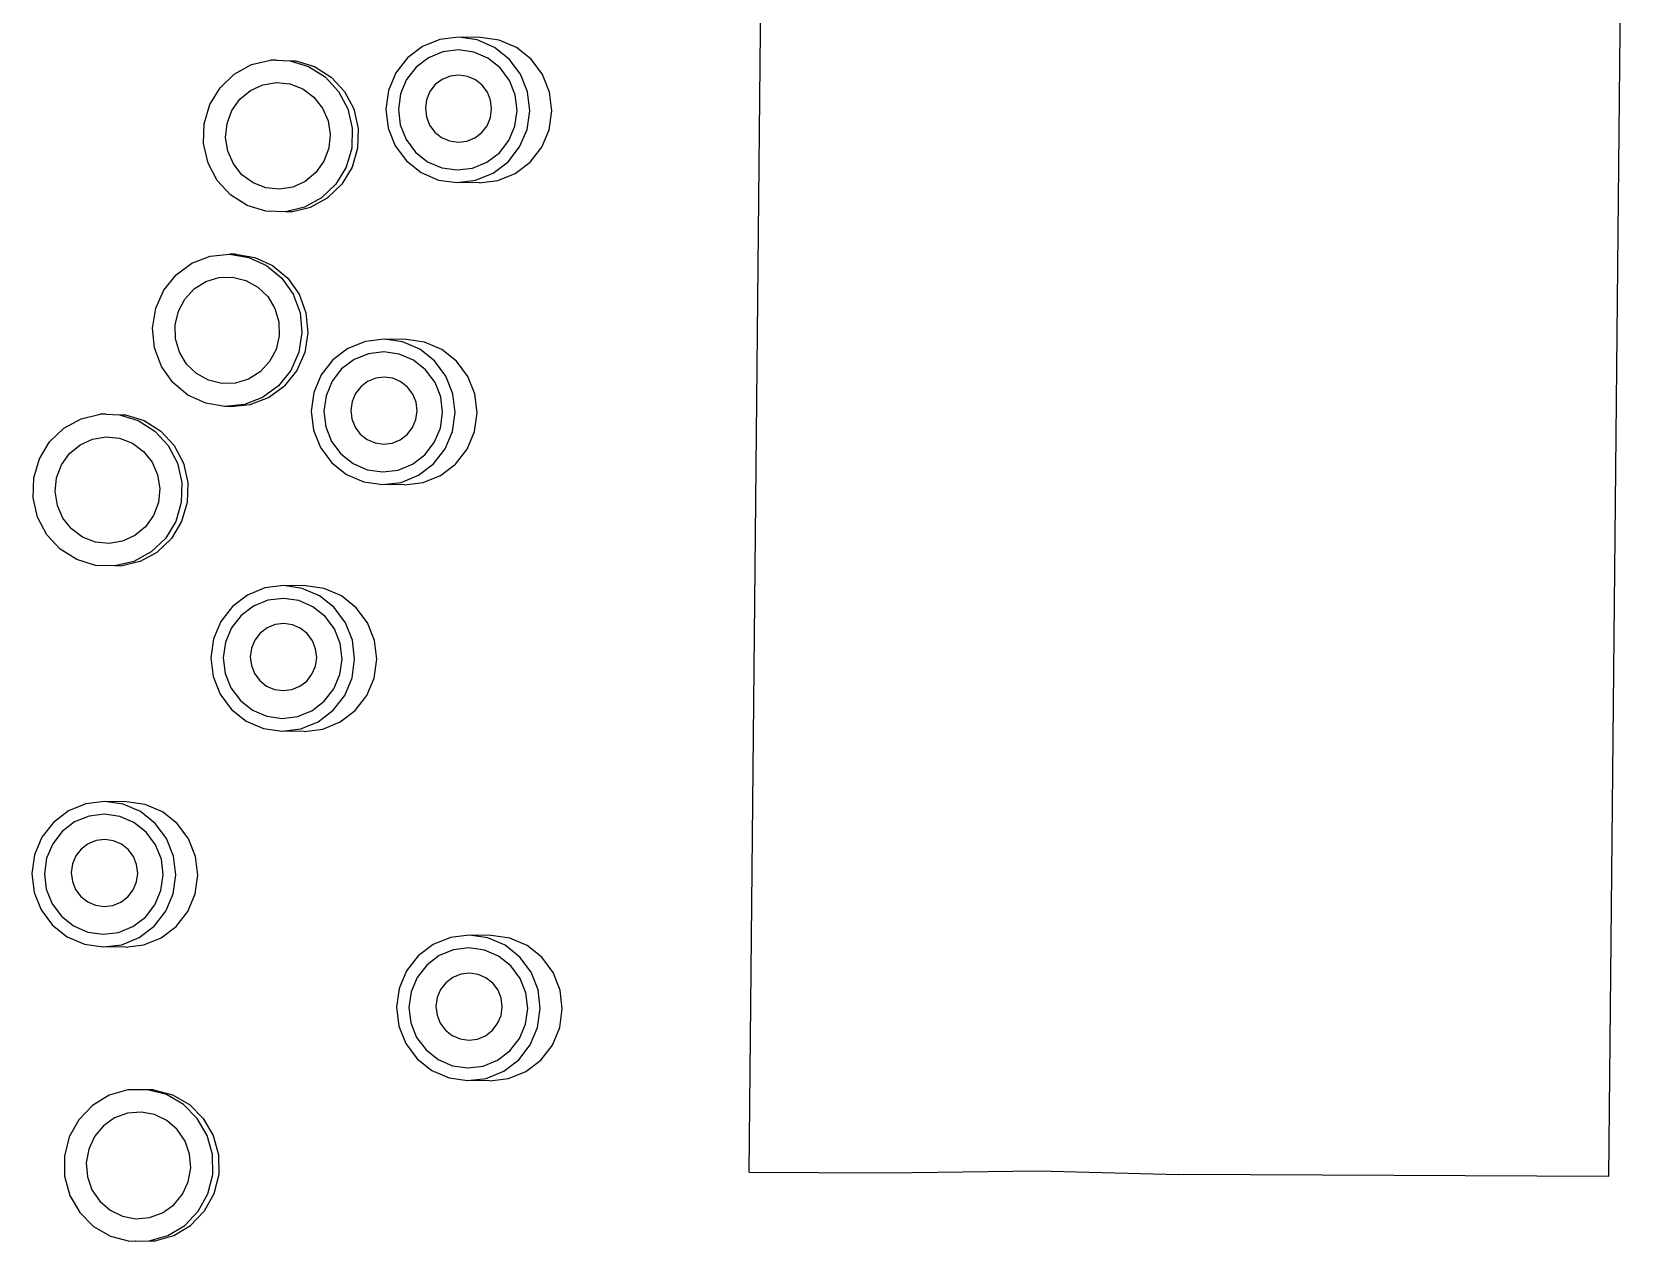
# Model space of a CAD drawing. Extents: x 3485972 to 3601240, y -625657 to -591207.
# Drawn here: x 3495536.5 to 3495702.9, y -608072.8 to -607946.4 of the extents above; entities that cross this region are included whole.
import ezdxf

# ---------------------------------------------------------------- set-up
doc = ezdxf.new("R2010")
doc.units = 0
doc.header["$LTSCALE"] = 6
doc.header["$MEASUREMENT"] = 0
doc.layers.add('medical equipment', color=171, linetype='CONTINUOUS', lineweight=25)

msp = doc.modelspace()

# ---------------------------------------------------------------- linework, layer by layer
at = {"layer": 'medical equipment'}
for p, q in [((3495611.47, -608065.61), (3495613.74, -607838.29)), ((3495702.95, -607902.08), (3495701.31, -608066.06)), ((3495581.09, -607946.96), (3495579.14, -607947.2)), ((3495583.03, -607947.24), (3495581.09, -607946.96)), ((3495583.39, -607946.98), (3495581.09, -607946.96)), ((3495585.33, -607947.26), (3495583.39, -607946.98)), ((3495577.32, -607947.94), (3495575.75, -607949.13)), ((3495579.14, -607947.2), (3495577.32, -607947.94)), ((3495579.46, -607948.48), (3495577.96, -607949.1)), ((3495581.07, -607948.29), (3495579.46, -607948.48)), ((3495582.68, -607948.52), (3495581.07, -607948.29)), ((3495584.17, -607949.16), (3495582.68, -607948.52)), ((3495584.84, -607948.02), (3495583.03, -607947.24)), ((3495586.38, -607949.24), (3495584.84, -607948.02)), ((3495587.14, -607948.04), (3495585.33, -607947.26)), ((3495588.69, -607949.26), (3495587.14, -607948.04)), ((3495557.64, -607950.81), (3495559.44, -607949.83)), ((3495559.44, -607949.83), (3495561.43, -607949.35)), ((3495562.05, -607949.36), (3495561.43, -607949.35)), ((3495562.05, -607949.36), (3495563.47, -607949.42)), ((3495563.47, -607949.42), (3495565.42, -607950.02)), ((3495563.47, -607949.42), (3495564.09, -607949.42)), ((3495564.09, -607949.42), (3495566.04, -607950.02)), ((3495565.42, -607950.02), (3495567.15, -607951.11)), ((3495566.04, -607950.02), (3495567.78, -607951.12)), ((3495575.75, -607949.13), (3495574.54, -607950.7)), ((3495576.66, -607950.08), (3495575.66, -607951.37)), ((3495577.96, -607949.1), (3495576.66, -607950.08)), ((3495585.44, -607950.17), (3495584.17, -607949.16)), ((3495586.42, -607951.48), (3495585.44, -607950.17)), ((3495587.56, -607950.83), (3495586.38, -607949.24)), ((3495589.86, -607950.85), (3495588.69, -607949.26)), ((3495556.16, -607952.24), (3495557.64, -607950.81)), ((3495559.34, -607952.53), (3495560.64, -607951.94)), ((3495560.64, -607951.94), (3495562.05, -607951.71)), ((3495562.05, -607951.71), (3495563.47, -607951.85)), ((3495563.47, -607951.85), (3495564.81, -607952.37)), ((3495567.15, -607951.11), (3495568.55, -607952.63)), ((3495567.78, -607951.12), (3495569.18, -607952.63)), ((3495574.54, -607950.7), (3495573.77, -607952.52)), ((3495575.66, -607951.37), (3495575.03, -607952.88)), ((3495578.66, -607951.92), (3495578.1, -607952.64)), ((3495579.38, -607951.37), (3495578.66, -607951.92)), ((3495580.22, -607951.03), (3495579.38, -607951.37)), ((3495581.12, -607950.92), (3495580.22, -607951.03)), ((3495582.02, -607951.05), (3495581.12, -607950.92)), ((3495582.85, -607951.41), (3495582.02, -607951.05)), ((3495583.56, -607951.97), (3495582.85, -607951.41)), ((3495584.11, -607952.7), (3495583.56, -607951.97)), ((3495587.02, -607953), (3495586.42, -607951.48)), ((3495588.29, -607952.67), (3495587.56, -607950.83)), ((3495590.6, -607952.69), (3495589.86, -607950.85)), ((3495555.08, -607954.01), (3495556.16, -607952.24)), ((3495557.39, -607954.63), (3495558.23, -607953.45)), ((3495558.23, -607953.45), (3495559.34, -607952.53)), ((3495564.81, -607952.37), (3495565.96, -607953.23)), ((3495565.96, -607953.23), (3495566.87, -607954.36)), ((3495568.55, -607952.63), (3495569.52, -607954.46)), ((3495569.18, -607952.63), (3495570.14, -607954.46)), ((3495573.77, -607952.52), (3495573.49, -607954.49)), ((3495575.03, -607952.88), (3495574.8, -607954.5)), ((3495577.75, -607953.49), (3495577.62, -607954.39)), ((3495578.1, -607952.64), (3495577.75, -607953.49)), ((3495584.44, -607953.55), (3495584.11, -607952.7)), ((3495584.55, -607954.46), (3495584.44, -607953.55)), ((3495587.22, -607954.63), (3495587.02, -607953)), ((3495588.53, -607954.64), (3495588.29, -607952.67)), ((3495590.83, -607954.66), (3495590.6, -607952.69)), ((3495554.49, -607956), (3495555.08, -607954.01)), ((3495556.89, -607955.99), (3495557.39, -607954.63)), ((3495566.87, -607954.36), (3495567.45, -607955.69)), ((3495569.52, -607954.46), (3495569.98, -607956.48)), ((3495570.14, -607954.46), (3495570.61, -607956.49)), ((3495573.49, -607954.49), (3495573.73, -607956.46)), ((3495574.8, -607954.5), (3495575, -607956.13)), ((3495577.62, -607954.39), (3495577.73, -607955.3)), ((3495577.73, -607955.3), (3495578.07, -607956.15)), ((3495584.07, -607956.21), (3495584.43, -607955.37)), ((3495584.43, -607955.37), (3495584.55, -607954.46)), ((3495586.99, -607956.25), (3495587.22, -607954.63)), ((3495588.25, -607956.6), (3495588.53, -607954.64)), ((3495590.56, -607956.63), (3495590.83, -607954.66)), ((3495554.43, -607958.08), (3495554.49, -607956)), ((3495556.74, -607957.44), (3495556.89, -607955.99)), ((3495567.45, -607955.69), (3495567.67, -607957.12)), ((3495569.98, -607956.48), (3495569.92, -607958.56)), ((3495570.61, -607956.49), (3495570.54, -607958.57)), ((3495573.73, -607956.46), (3495574.46, -607958.3)), ((3495575, -607956.13), (3495575.6, -607957.65)), ((3495578.07, -607956.15), (3495578.61, -607956.88)), ((3495578.61, -607956.88), (3495579.32, -607957.44)), ((3495582.79, -607957.48), (3495583.51, -607956.93)), ((3495583.51, -607956.93), (3495584.07, -607956.21)), ((3495586.36, -607957.75), (3495586.99, -607956.25)), ((3495587.48, -607958.43), (3495588.25, -607956.6)), ((3495589.79, -607958.45), (3495590.56, -607956.63)), ((3495554.9, -607960.11), (3495554.43, -607958.08)), ((3495556.96, -607958.88), (3495556.74, -607957.44)), ((3495567.53, -607958.57), (3495567.02, -607959.93)), ((3495567.67, -607957.12), (3495567.53, -607958.57)), ((3495569.92, -607958.56), (3495569.33, -607960.55)), ((3495570.54, -607958.57), (3495569.96, -607960.56)), ((3495574.46, -607958.3), (3495575.64, -607959.88)), ((3495575.6, -607957.65), (3495576.58, -607958.96)), ((3495579.32, -607957.44), (3495580.16, -607957.8)), ((3495580.16, -607957.8), (3495581.05, -607957.93)), ((3495581.05, -607957.93), (3495581.95, -607957.82)), ((3495581.95, -607957.82), (3495582.79, -607957.48)), ((3495585.36, -607959.04), (3495586.36, -607957.75)), ((3495586.27, -607959.99), (3495587.48, -607958.43)), ((3495588.58, -607960.01), (3495589.79, -607958.45)), ((3495555.86, -607961.94), (3495554.9, -607960.11)), ((3495557.55, -607960.21), (3495556.96, -607958.88)), ((3495558.45, -607961.34), (3495557.55, -607960.21)), ((3495567.02, -607959.93), (3495566.18, -607961.11)), ((3495575.64, -607959.88), (3495577.18, -607961.11)), ((3495576.58, -607958.96), (3495577.85, -607959.97)), ((3495577.85, -607959.97), (3495579.34, -607960.61)), ((3495582.56, -607960.64), (3495584.06, -607960.03)), ((3495584.06, -607960.03), (3495585.36, -607959.04)), ((3495584.7, -607961.18), (3495586.27, -607959.99)), ((3495587.01, -607961.21), (3495588.58, -607960.01)), ((3495557.26, -607963.45), (3495555.86, -607961.94)), ((3495559.61, -607962.19), (3495558.45, -607961.34)), ((3495565.07, -607962.03), (3495563.77, -607962.63)), ((3495566.18, -607961.11), (3495565.07, -607962.03)), ((3495569.33, -607960.55), (3495568.26, -607962.32)), ((3495569.96, -607960.56), (3495568.88, -607962.33)), ((3495577.18, -607961.11), (3495578.99, -607961.89)), ((3495578.99, -607961.89), (3495580.93, -607962.16)), ((3495579.34, -607960.61), (3495580.95, -607960.84)), ((3495580.93, -607962.16), (3495582.88, -607961.92)), ((3495580.95, -607960.84), (3495582.56, -607960.64)), ((3495582.88, -607961.92), (3495584.7, -607961.18)), ((3495583.24, -607962.19), (3495585.19, -607961.95)), ((3495585.19, -607961.95), (3495587.01, -607961.21)), ((3495559, -607964.55), (3495557.26, -607963.45)), ((3495560.94, -607962.71), (3495559.61, -607962.19)), ((3495562.36, -607962.86), (3495560.94, -607962.71)), ((3495563.77, -607962.63), (3495562.36, -607962.86)), ((3495568.26, -607962.32), (3495566.77, -607963.75)), ((3495567.4, -607963.76), (3495568.88, -607962.33)), ((3495583.24, -607962.19), (3495580.93, -607962.16)), ((3495560.95, -607965.15), (3495559, -607964.55)), ((3495562.99, -607965.21), (3495560.95, -607965.15)), ((3495564.97, -607964.73), (3495562.99, -607965.21)), ((3495563.61, -607965.22), (3495562.99, -607965.21)), ((3495563.61, -607965.22), (3495565.6, -607964.74)), ((3495566.77, -607963.75), (3495564.97, -607964.73)), ((3495565.6, -607964.74), (3495567.4, -607963.76)), ((3495553.21, -607970.58), (3495555.12, -607969.84)), ((3495555.12, -607969.84), (3495557.15, -607969.63)), ((3495557.15, -607969.63), (3495559.16, -607969.97)), ((3495557.78, -607969.64), (3495557.15, -607969.63)), ((3495557.78, -607969.64), (3495559.79, -607969.97)), ((3495559.16, -607969.97), (3495561.02, -607970.82)), ((3495559.79, -607969.97), (3495561.65, -607970.83)), ((3495550.27, -607973.41), (3495551.56, -607971.79)), ((3495551.56, -607971.79), (3495553.21, -607970.58)), ((3495556.04, -607972.09), (3495557.47, -607972.05)), ((3495557.47, -607972.05), (3495558.86, -607972.39)), ((3495561.02, -607970.82), (3495562.6, -607972.14)), ((3495561.65, -607970.83), (3495563.23, -607972.14)), ((3495549.43, -607975.3), (3495550.27, -607973.41)), ((3495552.48, -607974.33), (3495553.46, -607973.27)), ((3495553.46, -607973.27), (3495554.68, -607972.51)), ((3495554.68, -607972.51), (3495556.04, -607972.09)), ((3495558.86, -607972.39), (3495560.12, -607973.08)), ((3495560.12, -607973.08), (3495561.15, -607974.08)), ((3495562.6, -607972.14), (3495563.79, -607973.83)), ((3495563.23, -607972.14), (3495564.42, -607973.83)), ((3495549.1, -607977.36), (3495549.43, -607975.3)), ((3495551.8, -607975.61), (3495552.48, -607974.33)), ((3495561.15, -607974.08), (3495561.9, -607975.32)), ((3495561.9, -607975.32), (3495562.31, -607976.71)), ((3495563.79, -607973.83), (3495564.52, -607975.77)), ((3495564.42, -607973.83), (3495565.14, -607975.78)), ((3495551.47, -607977.03), (3495551.8, -607975.61)), ((3495551.51, -607978.48), (3495551.47, -607977.03)), ((3495562.31, -607976.71), (3495562.35, -607978.17)), ((3495564.52, -607975.77), (3495564.72, -607977.84)), ((3495565.14, -607975.78), (3495565.35, -607977.85)), ((3495549.3, -607979.43), (3495549.1, -607977.36)), ((3495551.92, -607979.88), (3495551.51, -607978.48)), ((3495562.35, -607978.17), (3495562.02, -607979.59)), ((3495564.72, -607977.84), (3495564.39, -607979.89)), ((3495565.35, -607977.85), (3495565.02, -607979.9)), ((3495573.3, -607978.52), (3495571.35, -607978.76)), ((3495575.24, -607978.8), (3495573.3, -607978.52)), ((3495575.6, -607978.55), (3495573.3, -607978.52)), ((3495577.54, -607978.83), (3495575.6, -607978.55)), ((3495550.02, -607981.37), (3495549.3, -607979.43)), ((3495552.66, -607981.12), (3495551.92, -607979.88)), ((3495562.02, -607979.59), (3495561.34, -607980.87)), ((3495564.39, -607979.89), (3495563.55, -607981.79)), ((3495565.02, -607979.9), (3495564.18, -607981.8)), ((3495569.52, -607979.51), (3495567.96, -607980.7)), ((3495571.35, -607978.76), (3495569.52, -607979.51)), ((3495571.67, -607980.05), (3495570.17, -607980.66)), ((3495573.28, -607979.85), (3495571.67, -607980.05)), ((3495574.89, -607980.08), (3495573.28, -607979.85)), ((3495576.38, -607980.72), (3495574.89, -607980.08)), ((3495577.04, -607979.58), (3495575.24, -607978.8)), ((3495578.59, -607980.8), (3495577.04, -607979.58)), ((3495579.35, -607979.6), (3495577.54, -607978.83)), ((3495580.89, -607980.83), (3495579.35, -607979.6)), ((3495551.22, -607983.06), (3495550.02, -607981.37)), ((3495553.7, -607982.12), (3495552.66, -607981.12)), ((3495560.36, -607981.93), (3495559.14, -607982.69)), ((3495561.34, -607980.87), (3495560.36, -607981.93)), ((3495563.55, -607981.79), (3495562.26, -607983.4)), ((3495564.18, -607981.8), (3495562.89, -607983.41)), ((3495567.96, -607980.7), (3495566.74, -607982.26)), ((3495568.87, -607981.64), (3495567.87, -607982.93)), ((3495570.17, -607980.66), (3495568.87, -607981.64)), ((3495577.65, -607981.73), (3495576.38, -607980.72)), ((3495578.63, -607983.04), (3495577.65, -607981.73)), ((3495579.77, -607982.39), (3495578.59, -607980.8)), ((3495582.07, -607982.41), (3495580.89, -607980.83)), ((3495552.8, -607984.38), (3495551.22, -607983.06)), ((3495554.96, -607982.81), (3495553.7, -607982.12)), ((3495556.35, -607983.15), (3495554.96, -607982.81)), ((3495557.78, -607983.11), (3495556.35, -607983.15)), ((3495559.14, -607982.69), (3495557.78, -607983.11)), ((3495562.26, -607983.4), (3495560.61, -607984.62)), ((3495561.23, -607984.62), (3495562.89, -607983.41)), ((3495566.74, -607982.26), (3495565.98, -607984.09)), ((3495567.87, -607982.93), (3495567.24, -607984.44)), ((3495570.87, -607983.49), (3495570.31, -607984.21)), ((3495571.59, -607982.94), (3495570.87, -607983.49)), ((3495572.43, -607982.59), (3495571.59, -607982.94)), ((3495573.33, -607982.48), (3495572.43, -607982.59)), ((3495574.23, -607982.61), (3495573.33, -607982.48)), ((3495575.06, -607982.97), (3495574.23, -607982.61)), ((3495575.77, -607983.54), (3495575.06, -607982.97)), ((3495576.32, -607984.27), (3495575.77, -607983.54)), ((3495579.23, -607984.56), (3495578.63, -607983.04)), ((3495580.5, -607984.23), (3495579.77, -607982.39)), ((3495582.81, -607984.25), (3495582.07, -607982.41)), ((3495554.66, -607985.23), (3495552.8, -607984.38)), ((3495556.67, -607985.56), (3495554.66, -607985.23)), ((3495558.7, -607985.36), (3495556.67, -607985.56)), ((3495557.29, -607985.57), (3495559.32, -607985.36)), ((3495560.61, -607984.62), (3495558.7, -607985.36)), ((3495559.32, -607985.36), (3495561.23, -607984.62)), ((3495565.98, -607984.09), (3495565.7, -607986.05)), ((3495567.24, -607984.44), (3495567.01, -607986.06)), ((3495569.96, -607985.05), (3495569.83, -607985.95)), ((3495570.31, -607984.21), (3495569.96, -607985.05)), ((3495576.65, -607985.12), (3495576.32, -607984.27)), ((3495576.76, -607986.02), (3495576.65, -607985.12)), ((3495579.43, -607986.19), (3495579.23, -607984.56)), ((3495580.74, -607986.2), (3495580.5, -607984.23)), ((3495583.04, -607986.22), (3495582.81, -607984.25)), ((3495539.83, -607987.84), (3495541.63, -607986.85)), ((3495541.63, -607986.85), (3495543.61, -607986.38)), ((3495544.24, -607986.38), (3495543.61, -607986.38)), ((3495544.24, -607986.38), (3495545.65, -607986.44)), ((3495545.65, -607986.44), (3495547.6, -607987.04)), ((3495545.65, -607986.44), (3495546.28, -607986.45)), ((3495546.28, -607986.45), (3495548.23, -607987.04)), ((3495547.6, -607987.04), (3495549.34, -607988.13)), ((3495548.23, -607987.04), (3495549.96, -607988.14)), ((3495557.29, -607985.57), (3495556.67, -607985.56)), ((3495565.7, -607986.05), (3495565.94, -607988.02)), ((3495567.01, -607986.06), (3495567.21, -607987.69)), ((3495569.83, -607985.95), (3495569.94, -607986.86)), ((3495569.94, -607986.86), (3495570.28, -607987.71)), ((3495576.28, -607987.77), (3495576.64, -607986.93)), ((3495576.64, -607986.93), (3495576.76, -607986.02)), ((3495579.2, -607987.81), (3495579.43, -607986.19)), ((3495580.46, -607988.17), (3495580.74, -607986.2)), ((3495582.77, -607988.19), (3495583.04, -607986.22)), ((3495538.34, -607989.26), (3495539.83, -607987.84)), ((3495549.34, -607988.13), (3495550.74, -607989.65)), ((3495549.96, -607988.14), (3495551.36, -607989.65)), ((3495565.94, -607988.02), (3495566.67, -607989.86)), ((3495567.21, -607987.69), (3495567.81, -607989.21)), ((3495570.28, -607987.71), (3495570.82, -607988.44)), ((3495570.82, -607988.44), (3495571.53, -607989.01)), ((3495575, -607989.04), (3495575.72, -607988.49)), ((3495575.72, -607988.49), (3495576.28, -607987.77)), ((3495578.56, -607989.32), (3495579.2, -607987.81)), ((3495579.69, -607989.99), (3495580.46, -607988.17)), ((3495582, -607990.01), (3495582.77, -607988.19)), ((3495537.27, -607991.03), (3495538.34, -607989.26)), ((3495540.42, -607990.47), (3495541.53, -607989.56)), ((3495541.53, -607989.56), (3495542.83, -607988.96)), ((3495542.83, -607988.96), (3495544.24, -607988.73)), ((3495544.24, -607988.73), (3495545.66, -607988.88)), ((3495545.66, -607988.88), (3495546.99, -607989.4)), ((3495546.99, -607989.4), (3495548.15, -607990.25)), ((3495548.15, -607990.25), (3495549.05, -607991.38)), ((3495550.74, -607989.65), (3495551.7, -607991.48)), ((3495551.36, -607989.65), (3495552.33, -607991.49)), ((3495566.67, -607989.86), (3495567.85, -607991.45)), ((3495567.81, -607989.21), (3495568.78, -607990.52)), ((3495571.53, -607989.01), (3495572.36, -607989.36)), ((3495572.36, -607989.36), (3495573.26, -607989.49)), ((3495573.26, -607989.49), (3495574.16, -607989.38)), ((3495574.16, -607989.38), (3495575, -607989.04)), ((3495577.56, -607990.61), (3495578.56, -607989.32)), ((3495578.48, -607991.55), (3495579.69, -607989.99)), ((3495580.79, -607991.58), (3495582, -607990.01)), ((3495536.68, -607993.02), (3495537.27, -607991.03)), ((3495539.07, -607993.01), (3495539.58, -607991.65)), ((3495539.58, -607991.65), (3495540.42, -607990.47)), ((3495549.05, -607991.38), (3495549.63, -607992.71)), ((3495551.7, -607991.48), (3495552.17, -607993.51)), ((3495552.33, -607991.49), (3495552.79, -607993.51)), ((3495567.85, -607991.45), (3495569.39, -607992.67)), ((3495568.78, -607990.52), (3495570.06, -607991.53)), ((3495570.06, -607991.53), (3495571.55, -607992.17)), ((3495574.77, -607992.2), (3495576.27, -607991.59)), ((3495576.27, -607991.59), (3495577.56, -607990.61)), ((3495576.91, -607992.75), (3495578.48, -607991.55)), ((3495579.22, -607992.77), (3495580.79, -607991.58)), ((3495536.62, -607995.1), (3495536.68, -607993.02)), ((3495538.92, -607994.46), (3495539.07, -607993.01)), ((3495549.63, -607992.71), (3495549.86, -607994.15)), ((3495552.17, -607993.51), (3495552.1, -607995.59)), ((3495552.79, -607993.51), (3495552.73, -607995.59)), ((3495569.39, -607992.67), (3495571.2, -607993.45)), ((3495571.2, -607993.45), (3495573.14, -607993.73)), ((3495571.55, -607992.17), (3495573.16, -607992.4)), ((3495573.14, -607993.73), (3495575.09, -607993.49)), ((3495573.16, -607992.4), (3495574.77, -607992.2)), ((3495575.09, -607993.49), (3495576.91, -607992.75)), ((3495575.45, -607993.75), (3495577.4, -607993.51)), ((3495577.4, -607993.51), (3495579.22, -607992.77)), ((3495537.08, -607997.13), (3495536.62, -607995.1)), ((3495539.15, -607995.9), (3495538.92, -607994.46)), ((3495549.86, -607994.15), (3495549.71, -607995.6)), ((3495575.45, -607993.75), (3495573.14, -607993.73)), ((3495539.73, -607997.23), (3495539.15, -607995.9)), ((3495549.2, -607996.96), (3495548.37, -607998.14)), ((3495549.71, -607995.6), (3495549.2, -607996.96)), ((3495552.1, -607995.59), (3495551.52, -607997.58)), ((3495552.73, -607995.59), (3495552.14, -607997.58)), ((3495538.05, -607998.96), (3495537.08, -607997.13)), ((3495540.63, -607998.36), (3495539.73, -607997.23)), ((3495541.79, -607999.21), (3495540.63, -607998.36)), ((3495548.37, -607998.14), (3495547.26, -607999.05)), ((3495551.52, -607997.58), (3495550.44, -607999.35)), ((3495552.14, -607997.58), (3495551.07, -607999.35)), ((3495539.45, -608000.48), (3495538.05, -607998.96)), ((3495543.13, -607999.73), (3495541.79, -607999.21)), ((3495544.55, -607999.88), (3495543.13, -607999.73)), ((3495545.96, -607999.65), (3495544.55, -607999.88)), ((3495547.26, -607999.05), (3495545.96, -607999.65)), ((3495550.44, -607999.35), (3495548.96, -608000.77)), ((3495549.58, -608000.78), (3495551.07, -607999.35)), ((3495541.18, -608001.57), (3495539.45, -608000.48)), ((3495543.13, -608002.17), (3495541.18, -608001.57)), ((3495547.16, -608001.76), (3495545.17, -608002.23)), ((3495547.78, -608001.76), (3495545.8, -608002.24)), ((3495548.96, -608000.77), (3495547.16, -608001.76)), ((3495547.78, -608001.76), (3495549.58, -608000.78)), ((3495545.17, -608002.23), (3495543.13, -608002.17)), ((3495545.8, -608002.24), (3495545.17, -608002.23)), ((3495559.02, -608005.27), (3495557.45, -608006.47)), ((3495560.84, -608004.53), (3495559.02, -608005.27)), ((3495562.79, -608004.29), (3495560.84, -608004.53)), ((3495564.73, -608004.57), (3495562.79, -608004.29)), ((3495565.09, -608004.32), (3495562.79, -608004.29)), ((3495566.54, -608005.35), (3495564.73, -608004.57)), ((3495567.04, -608004.6), (3495565.09, -608004.32)), ((3495568.08, -608006.57), (3495566.54, -608005.35)), ((3495568.84, -608005.37), (3495567.04, -608004.6)), ((3495557.45, -608006.47), (3495556.24, -608008.03)), ((3495559.66, -608006.43), (3495558.37, -608007.41)), ((3495561.17, -608005.82), (3495559.66, -608006.43)), ((3495562.78, -608005.62), (3495561.17, -608005.82)), ((3495564.38, -608005.85), (3495562.78, -608005.62)), ((3495565.87, -608006.49), (3495564.38, -608005.85)), ((3495567.15, -608007.5), (3495565.87, -608006.49)), ((3495569.26, -608008.16), (3495568.08, -608006.57)), ((3495570.39, -608006.6), (3495568.84, -608005.37)), ((3495571.57, -608008.18), (3495570.39, -608006.6)), ((3495556.24, -608008.03), (3495555.47, -608009.86)), ((3495558.37, -608007.41), (3495557.37, -608008.7)), ((3495561.93, -608008.36), (3495561.09, -608008.71)), ((3495562.82, -608008.25), (3495561.93, -608008.36)), ((3495563.72, -608008.38), (3495562.82, -608008.25)), ((3495564.55, -608008.74), (3495563.72, -608008.38)), ((3495568.12, -608008.81), (3495567.15, -608007.5)), ((3495570, -608010), (3495569.26, -608008.16)), ((3495572.3, -608010.02), (3495571.57, -608008.18)), ((3495555.47, -608009.86), (3495555.19, -608011.82)), ((3495556.73, -608010.21), (3495556.5, -608011.83)), ((3495557.37, -608008.7), (3495556.73, -608010.21)), ((3495559.81, -608009.98), (3495559.45, -608010.82)), ((3495560.36, -608009.26), (3495559.81, -608009.98)), ((3495561.09, -608008.71), (3495560.36, -608009.26)), ((3495565.27, -608009.3), (3495564.55, -608008.74)), ((3495565.81, -608010.04), (3495565.27, -608009.3)), ((3495566.15, -608010.88), (3495565.81, -608010.04)), ((3495568.73, -608010.33), (3495568.12, -608008.81)), ((3495568.92, -608011.96), (3495568.73, -608010.33)), ((3495570.23, -608011.97), (3495570, -608010)), ((3495572.54, -608011.99), (3495572.3, -608010.02)), ((3495555.19, -608011.82), (3495555.43, -608013.79)), ((3495556.5, -608011.83), (3495556.7, -608013.46)), ((3495559.45, -608010.82), (3495559.32, -608011.72)), ((3495559.32, -608011.72), (3495559.43, -608012.63)), ((3495566.13, -608012.7), (3495566.26, -608011.79)), ((3495566.26, -608011.79), (3495566.15, -608010.88)), ((3495568.69, -608013.58), (3495568.92, -608011.96)), ((3495569.96, -608013.94), (3495570.23, -608011.97)), ((3495572.26, -608013.96), (3495572.54, -608011.99)), ((3495556.7, -608013.46), (3495557.3, -608014.98)), ((3495559.43, -608012.63), (3495559.77, -608013.48)), ((3495559.77, -608013.48), (3495560.31, -608014.21)), ((3495565.22, -608014.26), (3495565.77, -608013.54)), ((3495565.77, -608013.54), (3495566.13, -608012.7)), ((3495568.06, -608015.09), (3495568.69, -608013.58)), ((3495555.43, -608013.79), (3495556.16, -608015.63)), ((3495557.3, -608014.98), (3495558.28, -608016.29)), ((3495560.31, -608014.21), (3495561.03, -608014.78)), ((3495561.03, -608014.78), (3495561.86, -608015.13)), ((3495561.86, -608015.13), (3495562.75, -608015.26)), ((3495562.75, -608015.26), (3495563.65, -608015.15)), ((3495563.65, -608015.15), (3495564.49, -608014.81)), ((3495564.49, -608014.81), (3495565.22, -608014.26)), ((3495567.06, -608016.38), (3495568.06, -608015.09)), ((3495569.19, -608015.76), (3495569.96, -608013.94)), ((3495571.49, -608015.78), (3495572.26, -608013.96)), ((3495556.16, -608015.63), (3495557.34, -608017.22)), ((3495558.28, -608016.29), (3495559.55, -608017.3)), ((3495565.76, -608017.36), (3495567.06, -608016.38)), ((3495567.98, -608017.32), (3495569.19, -608015.76)), ((3495570.28, -608017.35), (3495571.49, -608015.78)), ((3495557.34, -608017.22), (3495558.89, -608018.44)), ((3495558.89, -608018.44), (3495560.69, -608019.22)), ((3495559.55, -608017.3), (3495561.05, -608017.94)), ((3495561.05, -608017.94), (3495562.65, -608018.17)), ((3495562.65, -608018.17), (3495564.26, -608017.97)), ((3495564.26, -608017.97), (3495565.76, -608017.36)), ((3495564.59, -608019.26), (3495566.41, -608018.52)), ((3495566.41, -608018.52), (3495567.98, -608017.32)), ((3495566.89, -608019.28), (3495568.71, -608018.54)), ((3495568.71, -608018.54), (3495570.28, -608017.35)), ((3495560.69, -608019.22), (3495562.64, -608019.5)), ((3495562.64, -608019.5), (3495564.59, -608019.26)), ((3495564.94, -608019.52), (3495562.64, -608019.5)), ((3495564.94, -608019.52), (3495566.89, -608019.28)), ((3495544.08, -608026.86), (3495542.13, -608027.1)), ((3495546.02, -608027.14), (3495544.08, -608026.86)), ((3495546.38, -608026.88), (3495544.08, -608026.86)), ((3495548.33, -608027.16), (3495546.38, -608026.88)), ((3495540.31, -608027.84), (3495538.74, -608029.03)), ((3495542.13, -608027.1), (3495540.31, -608027.84)), ((3495542.46, -608028.38), (3495540.95, -608028.99)), ((3495544.07, -608028.18), (3495542.46, -608028.38)), ((3495545.67, -608028.41), (3495544.07, -608028.18)), ((3495547.16, -608029.05), (3495545.67, -608028.41)), ((3495547.83, -608027.91), (3495546.02, -608027.14)), ((3495549.37, -608029.14), (3495547.83, -608027.91)), ((3495550.13, -608027.94), (3495548.33, -608027.16)), ((3495551.68, -608029.16), (3495550.13, -608027.94)), ((3495538.74, -608029.03), (3495537.53, -608030.59)), ((3495539.66, -608029.98), (3495538.66, -608031.27)), ((3495540.95, -608028.99), (3495539.66, -608029.98)), ((3495548.44, -608030.06), (3495547.16, -608029.05)), ((3495549.41, -608031.37), (3495548.44, -608030.06)), ((3495550.55, -608030.72), (3495549.37, -608029.14)), ((3495552.86, -608030.75), (3495551.68, -608029.16)), ((3495537.53, -608030.59), (3495536.76, -608032.42)), ((3495538.66, -608031.27), (3495538.02, -608032.77)), ((3495541.65, -608031.82), (3495541.09, -608032.54)), ((3495542.38, -608031.27), (3495541.65, -608031.82)), ((3495543.22, -608030.93), (3495542.38, -608031.27)), ((3495544.11, -608030.82), (3495543.22, -608030.93)), ((3495545.01, -608030.95), (3495544.11, -608030.82)), ((3495545.84, -608031.3), (3495545.01, -608030.95)), ((3495546.56, -608031.87), (3495545.84, -608031.3)), ((3495547.1, -608032.6), (3495546.56, -608031.87)), ((3495550.02, -608032.89), (3495549.41, -608031.37)), ((3495551.29, -608032.56), (3495550.55, -608030.72)), ((3495553.59, -608032.59), (3495552.86, -608030.75)), ((3495536.76, -608032.42), (3495536.48, -608034.38)), ((3495538.02, -608032.77), (3495537.79, -608034.4)), ((3495540.74, -608033.38), (3495540.61, -608034.29)), ((3495541.09, -608032.54), (3495540.74, -608033.38)), ((3495547.44, -608033.45), (3495547.1, -608032.6)), ((3495547.55, -608034.36), (3495547.44, -608033.45)), ((3495550.21, -608034.52), (3495550.02, -608032.89)), ((3495551.52, -608034.53), (3495551.29, -608032.56)), ((3495553.83, -608034.56), (3495553.59, -608032.59)), ((3495536.48, -608034.38), (3495536.72, -608036.35)), ((3495537.79, -608034.4), (3495537.99, -608036.02)), ((3495540.61, -608034.29), (3495540.72, -608035.2)), ((3495540.72, -608035.2), (3495541.06, -608036.04)), ((3495547.06, -608036.1), (3495547.42, -608035.26)), ((3495547.42, -608035.26), (3495547.55, -608034.36)), ((3495549.98, -608036.14), (3495550.21, -608034.52)), ((3495551.25, -608036.5), (3495551.52, -608034.53)), ((3495553.55, -608036.52), (3495553.83, -608034.56)), ((3495536.72, -608036.35), (3495537.45, -608038.19)), ((3495537.99, -608036.02), (3495538.59, -608037.54)), ((3495541.06, -608036.04), (3495541.6, -608036.78)), ((3495541.6, -608036.78), (3495542.32, -608037.34)), ((3495545.78, -608037.37), (3495546.51, -608036.82)), ((3495546.51, -608036.82), (3495547.06, -608036.1)), ((3495549.35, -608037.65), (3495549.98, -608036.14)), ((3495550.48, -608038.32), (3495551.25, -608036.5)), ((3495552.78, -608038.35), (3495553.55, -608036.52)), ((3495537.45, -608038.19), (3495538.63, -608039.78)), ((3495538.59, -608037.54), (3495539.57, -608038.85)), ((3495542.32, -608037.34), (3495543.15, -608037.7)), ((3495543.15, -608037.7), (3495544.04, -608037.83)), ((3495544.04, -608037.83), (3495544.94, -608037.72)), ((3495544.94, -608037.72), (3495545.78, -608037.37)), ((3495548.35, -608038.94), (3495549.35, -608037.65)), ((3495549.27, -608039.89), (3495550.48, -608038.32)), ((3495551.57, -608039.91), (3495552.78, -608038.35)), ((3495538.63, -608039.78), (3495540.18, -608041)), ((3495539.57, -608038.85), (3495540.84, -608039.86)), ((3495540.84, -608039.86), (3495542.34, -608040.5)), ((3495545.55, -608040.54), (3495547.05, -608039.92)), ((3495547.05, -608039.92), (3495548.35, -608038.94)), ((3495547.7, -608041.08), (3495549.27, -608039.89)), ((3495550, -608041.1), (3495551.57, -608039.91)), ((3495540.18, -608041), (3495541.98, -608041.78)), ((3495541.98, -608041.78), (3495543.93, -608042.06)), ((3495542.34, -608040.5), (3495543.94, -608040.73)), ((3495543.93, -608042.06), (3495545.88, -608041.82)), ((3495543.94, -608040.73), (3495545.55, -608040.54)), ((3495545.88, -608041.82), (3495547.7, -608041.08)), ((3495546.23, -608042.08), (3495548.18, -608041.84)), ((3495548.18, -608041.84), (3495550, -608041.1)), ((3495578.43, -608041.81), (3495576.86, -608043)), ((3495580.25, -608041.07), (3495578.43, -608041.81)), ((3495582.2, -608040.83), (3495580.25, -608041.07)), ((3495584.14, -608041.11), (3495582.2, -608040.83)), ((3495584.5, -608040.85), (3495582.2, -608040.83)), ((3495585.95, -608041.88), (3495584.14, -608041.11)), ((3495586.44, -608041.13), (3495584.5, -608040.85)), ((3495587.49, -608043.11), (3495585.95, -608041.88)), ((3495588.25, -608041.91), (3495586.44, -608041.13)), ((3495589.8, -608043.13), (3495588.25, -608041.91)), ((3495546.23, -608042.08), (3495543.93, -608042.06)), ((3495576.86, -608043), (3495575.65, -608044.56)), ((3495579.07, -608042.96), (3495577.77, -608043.95)), ((3495580.57, -608042.35), (3495579.07, -608042.96)), ((3495582.18, -608042.15), (3495580.57, -608042.35)), ((3495583.79, -608042.38), (3495582.18, -608042.15)), ((3495585.28, -608043.02), (3495583.79, -608042.38)), ((3495586.56, -608044.03), (3495585.28, -608043.02)), ((3495588.67, -608044.69), (3495587.49, -608043.11)), ((3495590.97, -608044.72), (3495589.8, -608043.13)), ((3495575.65, -608044.56), (3495574.88, -608046.39)), ((3495576.78, -608045.24), (3495576.14, -608046.74)), ((3495577.77, -608043.95), (3495576.78, -608045.24)), ((3495580.49, -608045.24), (3495579.77, -608045.79)), ((3495581.33, -608044.9), (3495580.49, -608045.24)), ((3495582.23, -608044.79), (3495581.33, -608044.9)), ((3495583.13, -608044.92), (3495582.23, -608044.79)), ((3495583.96, -608045.27), (3495583.13, -608044.92)), ((3495584.67, -608045.84), (3495583.96, -608045.27)), ((3495587.53, -608045.34), (3495586.56, -608044.03)), ((3495589.4, -608046.53), (3495588.67, -608044.69)), ((3495591.71, -608046.56), (3495590.97, -608044.72)), ((3495574.88, -608046.39), (3495574.6, -608048.35)), ((3495576.14, -608046.74), (3495575.91, -608048.37)), ((3495579.21, -608046.51), (3495578.86, -608047.35)), ((3495579.77, -608045.79), (3495579.21, -608046.51)), ((3495585.22, -608046.57), (3495584.67, -608045.84)), ((3495585.56, -608047.42), (3495585.22, -608046.57)), ((3495588.13, -608046.86), (3495587.53, -608045.34)), ((3495588.33, -608048.49), (3495588.13, -608046.86)), ((3495589.64, -608048.5), (3495589.4, -608046.53)), ((3495591.94, -608048.53), (3495591.71, -608046.56)), ((3495574.6, -608048.35), (3495574.84, -608050.32)), ((3495575.91, -608048.37), (3495576.11, -608049.99)), ((3495578.86, -608047.35), (3495578.73, -608048.26)), ((3495578.73, -608048.26), (3495578.84, -608049.17)), ((3495585.54, -608049.23), (3495585.66, -608048.33)), ((3495585.66, -608048.33), (3495585.56, -608047.42)), ((3495588.1, -608050.11), (3495588.33, -608048.49)), ((3495589.36, -608050.47), (3495589.64, -608048.5)), ((3495591.67, -608050.49), (3495591.94, -608048.53)), ((3495576.11, -608049.99), (3495576.71, -608051.51)), ((3495578.84, -608049.17), (3495579.18, -608050.01)), ((3495579.18, -608050.01), (3495579.72, -608050.75)), ((3495584.62, -608050.79), (3495585.18, -608050.07)), ((3495585.18, -608050.07), (3495585.54, -608049.23)), ((3495587.47, -608051.62), (3495588.1, -608050.11)), ((3495574.84, -608050.32), (3495575.57, -608052.16)), ((3495576.71, -608051.51), (3495577.69, -608052.82)), ((3495579.72, -608050.75), (3495580.43, -608051.31)), ((3495580.43, -608051.31), (3495581.27, -608051.67)), ((3495581.27, -608051.67), (3495582.16, -608051.8)), ((3495582.16, -608051.8), (3495583.06, -608051.69)), ((3495583.06, -608051.69), (3495583.9, -608051.34)), ((3495583.9, -608051.34), (3495584.62, -608050.79)), ((3495586.47, -608052.91), (3495587.47, -608051.62)), ((3495588.59, -608052.29), (3495589.36, -608050.47)), ((3495590.9, -608052.32), (3495591.67, -608050.49)), ((3495575.57, -608052.16), (3495576.75, -608053.75)), ((3495577.69, -608052.82), (3495578.96, -608053.83)), ((3495585.17, -608053.89), (3495586.47, -608052.91)), ((3495587.38, -608053.86), (3495588.59, -608052.29)), ((3495589.69, -608053.88), (3495590.9, -608052.32)), ((3495576.75, -608053.75), (3495578.29, -608054.97)), ((3495578.29, -608054.97), (3495580.1, -608055.75)), ((3495578.96, -608053.83), (3495580.45, -608054.47)), ((3495580.45, -608054.47), (3495582.06, -608054.7)), ((3495582.06, -608054.7), (3495583.67, -608054.51)), ((3495583.67, -608054.51), (3495585.17, -608053.89)), ((3495583.99, -608055.79), (3495585.81, -608055.05)), ((3495585.81, -608055.05), (3495587.38, -608053.86)), ((3495586.3, -608055.81), (3495588.12, -608055.07)), ((3495588.12, -608055.07), (3495589.69, -608053.88)), ((3495580.1, -608055.75), (3495582.04, -608056.03)), ((3495582.04, -608056.03), (3495583.99, -608055.79)), ((3495584.35, -608056.05), (3495582.04, -608056.03)), ((3495584.35, -608056.05), (3495586.3, -608055.81)), ((3495542.81, -608058.62), (3495541.39, -608060.11)), ((3495544.57, -608057.56), (3495542.81, -608058.62)), ((3495546.53, -608057), (3495544.57, -608057.56)), ((3495548.57, -608056.98), (3495546.53, -608057)), ((3495550.55, -608057.49), (3495548.57, -608056.98)), ((3495549.2, -608056.98), (3495548.57, -608056.98)), ((3495549.2, -608056.98), (3495551.17, -608057.5)), ((3495552.33, -608058.51), (3495550.55, -608057.49)), ((3495551.17, -608057.5), (3495552.95, -608058.52)), ((3495553.78, -608059.97), (3495552.33, -608058.51)), ((3495552.95, -608058.52), (3495554.41, -608059.98)), ((3495541.39, -608060.11), (3495540.38, -608061.92)), ((3495545.13, -608059.93), (3495543.96, -608060.76)), ((3495546.48, -608059.44), (3495545.13, -608059.93)), ((3495547.9, -608059.32), (3495546.48, -608059.44)), ((3495549.3, -608059.58), (3495547.9, -608059.32)), ((3495550.6, -608060.2), (3495549.3, -608059.58)), ((3495551.69, -608061.14), (3495550.6, -608060.2)), ((3495554.82, -608061.76), (3495553.78, -608059.97)), ((3495554.41, -608059.98), (3495555.45, -608061.77)), ((3495540.38, -608061.92), (3495539.88, -608063.93)), ((3495543.04, -608061.87), (3495542.43, -608063.19)), ((3495543.96, -608060.76), (3495543.04, -608061.87)), ((3495552.5, -608062.34), (3495551.69, -608061.14)), ((3495555.37, -608063.76), (3495554.82, -608061.76)), ((3495555.45, -608061.77), (3495556, -608063.77)), ((3495542.43, -608063.19), (3495542.17, -608064.62)), ((3495552.98, -608063.71), (3495552.5, -608062.34)), ((3495539.88, -608063.93), (3495539.9, -608066.01)), ((3495542.17, -608064.62), (3495542.29, -608066.07)), ((3495552.84, -608066.59), (3495553.1, -608065.16)), ((3495553.1, -608065.16), (3495552.98, -608063.71)), ((3495555.39, -608065.84), (3495555.37, -608063.76)), ((3495556, -608063.77), (3495556.02, -608065.85)), ((3495539.9, -608066.01), (3495540.45, -608068.02)), ((3495542.29, -608066.07), (3495542.77, -608067.44)), ((3495552.23, -608067.91), (3495552.84, -608066.59)), ((3495554.89, -608067.86), (3495555.39, -608065.84)), ((3495556.02, -608065.85), (3495555.51, -608067.87)), ((3495611.47, -608065.61), (3495625.9, -608065.68)), ((3495625.9, -608065.68), (3495641.7, -608065.47)), ((3495641.7, -608065.47), (3495656.39, -608065.84)), ((3495701.31, -608066.06), (3495656.39, -608065.84)), ((3495540.45, -608068.02), (3495541.49, -608069.81)), ((3495542.77, -608067.44), (3495543.58, -608068.64)), ((3495551.31, -608069.02), (3495552.23, -608067.91)), ((3495553.88, -608069.67), (3495554.89, -608067.86)), ((3495555.51, -608067.87), (3495554.51, -608069.68)), ((3495541.49, -608069.81), (3495542.94, -608071.26)), ((3495543.58, -608068.64), (3495544.67, -608069.58)), ((3495544.67, -608069.58), (3495545.96, -608070.2)), ((3495545.96, -608070.2), (3495547.37, -608070.46)), ((3495548.79, -608070.34), (3495550.14, -608069.85)), ((3495550.14, -608069.85), (3495551.31, -608069.02)), ((3495552.46, -608071.16), (3495553.88, -608069.67)), ((3495554.51, -608069.68), (3495553.08, -608071.17)), ((3495542.94, -608071.26), (3495544.72, -608072.28)), ((3495547.37, -608070.46), (3495548.79, -608070.34)), ((3495550.7, -608072.22), (3495552.46, -608071.16)), ((3495551.33, -608072.22), (3495553.08, -608071.17)), ((3495544.72, -608072.28), (3495546.7, -608072.8)), ((3495546.7, -608072.8), (3495547.27, -608072.79)), ((3495547.27, -608072.79), (3495547.32, -608072.81)), ((3495547.32, -608072.81), (3495548.74, -608072.78)), ((3495548.74, -608072.78), (3495550.7, -608072.22)), ((3495548.74, -608072.78), (3495549.36, -608072.78)), ((3495549.36, -608072.78), (3495551.33, -608072.22))]:
    msp.add_line(p, q, dxfattribs=at)

doc.saveas('drawing.dxf')
